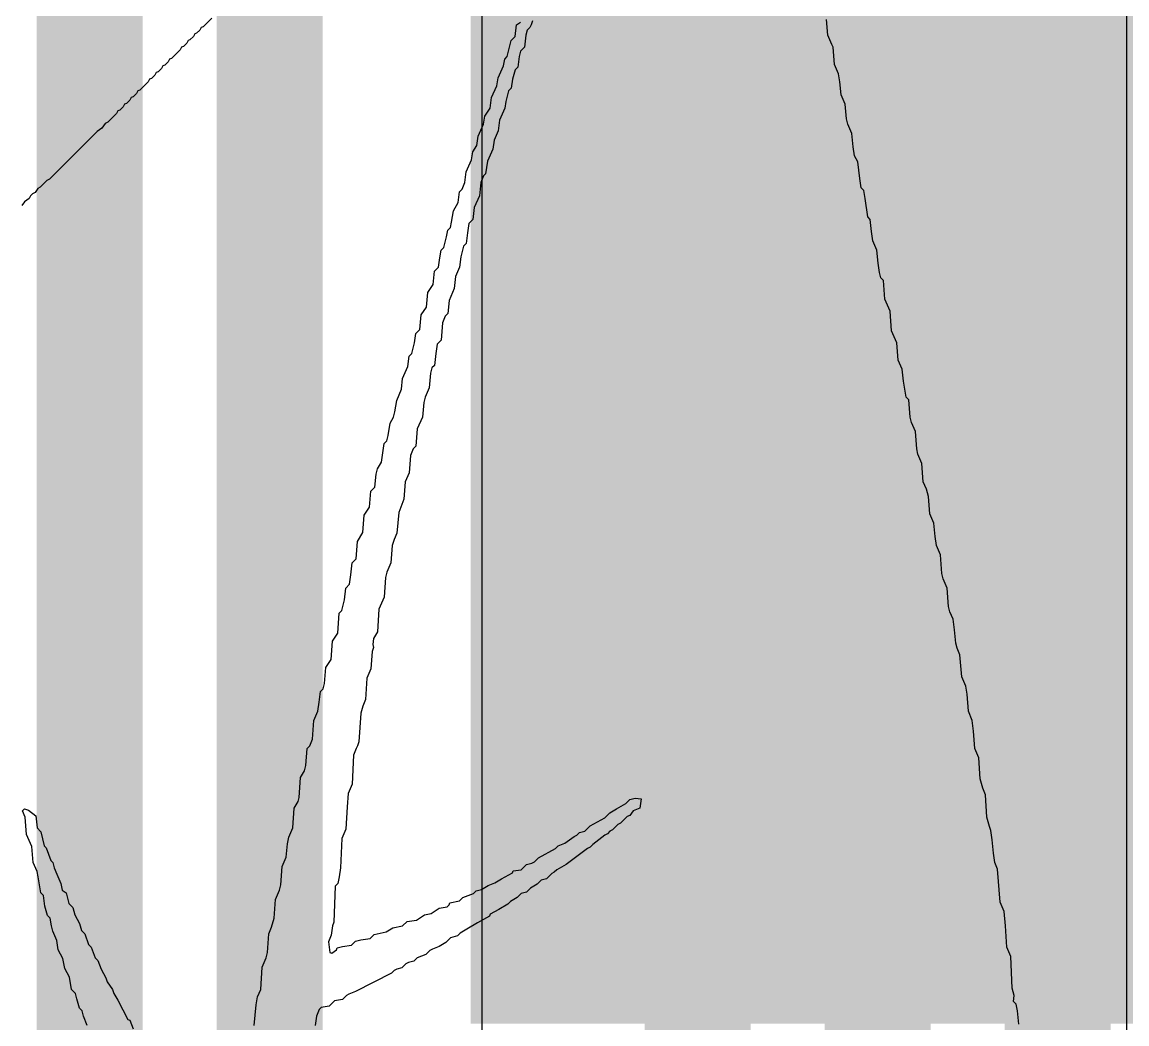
# Model space of a CAD drawing. Header units: inches. Extents: x -21 to 276, y -5 to 220.
# Drawn here: x 50.749 to 53.4, y 41.759 to 44.161 of the extents above; entities that cross this region are included whole.
import ezdxf

# ---------------------------------------------------------------- set-up
doc = ezdxf.new("R2010")
doc.units = ezdxf.units.IN
for name, color, linetype in [('Bottom Overlay', 54, 'Continuous'), ('Ground', 16, 'Continuous'), ('Top Layer', 1, 'Continuous'), ('Top Paste', 8, 'Continuous'), ('Top Solder', 216, 'Continuous')]:
    doc.layers.add(name, color=color, linetype=linetype)

# ---------------------------------------------------------------- blocks, each defined once
blk = doc.blocks.new('91304_99_052R2_133')
at = {"layer": 'Top Layer'}
blk.add_hatch(color=1, dxfattribs=at).paths.add_polyline_path([(-13.5, -5.1), (-15.8, -5.1), (-15.8, -1.9), (-13.5, -1.9)])
at = {"layer": 'Top Paste'}
blk.add_hatch(color=8, dxfattribs=at).paths.add_polyline_path([(-13.5, -5.1), (-15.8, -5.1), (-15.8, -1.9), (-13.5, -1.9)])
at = {"layer": 'Top Solder'}
blk.add_hatch(color=216, dxfattribs=at).paths.add_polyline_path([(-13.3984, -5.2016), (-15.9016, -5.2016), (-15.9016, -1.7984), (-13.3984, -1.7984)])

msp = doc.modelspace()

# ---------------------------------------------------------------- linework, layer by layer
at = {"layer": 'Bottom Overlay'}
for p, q in [((51.2045, 44.1707), (51.1838, 44.15)), ((51.9355, 44.1548), (51.945, 44.1612)), ((51.9736, 44.1644), (51.9704, 44.1548)), ((52.6823, 44.1294), (52.6791, 44.1675)), ((51.1632, 44.1326), (51.16, 44.1262)), ((51.1679, 44.1342), (51.1632, 44.1326)), ((51.1759, 44.1421), (51.1679, 44.1342)), ((51.1791, 44.1485), (51.1759, 44.1421)), ((51.1838, 44.15), (51.1791, 44.1485)), ((51.9323, 44.1262), (51.9355, 44.1548)), ((51.9577, 44.1294), (51.9545, 44.1008)), ((51.9609, 44.1421), (51.9577, 44.1294)), ((51.9672, 44.1485), (51.9609, 44.1421)), ((51.9704, 44.1548), (51.9672, 44.1485)), ((52.6919, 44.1071), (52.6823, 44.1294)), ((51.1362, 44.1024), (51.1314, 44.1008)), ((51.1441, 44.1103), (51.1362, 44.1024)), ((51.1473, 44.1167), (51.1441, 44.1103)), ((51.152, 44.1183), (51.1473, 44.1167)), ((51.16, 44.1262), (51.152, 44.1183)), ((51.9132, 44.0785), (51.9227, 44.1167)), ((51.9227, 44.1167), (51.9323, 44.1262)), ((52.695, 44.1008), (52.6919, 44.1071)), ((51.1282, 44.0944), (51.1075, 44.0738)), ((51.1314, 44.1008), (51.1282, 44.0944)), ((51.9069, 44.0722), (51.9132, 44.0785)), ((51.9418, 44.0785), (51.9386, 44.0531)), ((51.945, 44.0913), (51.9418, 44.0785)), ((51.9545, 44.1008), (51.945, 44.0913)), ((52.6982, 44.0595), (52.695, 44.1008)), ((51.0837, 44.0499), (51.0758, 44.042)), ((51.0869, 44.0563), (51.0837, 44.0499)), ((51.0917, 44.0579), (51.0869, 44.0563)), ((51.0996, 44.0658), (51.0917, 44.0579)), ((51.1028, 44.0722), (51.0996, 44.0658)), ((51.1075, 44.0738), (51.1028, 44.0722)), ((51.891, 44.0277), (51.9037, 44.0563)), ((51.9037, 44.0563), (51.9069, 44.0722)), ((51.9386, 44.0531), (51.9323, 44.0468)), ((52.7078, 44.0372), (52.6982, 44.0595)), ((51.0551, 44.0245), (51.0519, 44.0182)), ((51.0599, 44.0261), (51.0551, 44.0245)), ((51.0678, 44.034), (51.0599, 44.0261)), ((51.071, 44.0404), (51.0678, 44.034)), ((51.0758, 44.042), (51.071, 44.0404)), ((51.8878, 44.0086), (51.891, 44.0277)), ((51.9259, 44.0245), (51.9227, 44.0023)), ((51.9323, 44.0468), (51.9259, 44.0245)), ((52.7109, 44.0182), (52.7078, 44.0372)), ((51.0313, 43.9975), (51.0265, 43.9959)), ((51.0519, 44.0182), (51.0313, 43.9975)), ((51.8751, 43.98), (51.8878, 44.0086)), ((51.9227, 44.0023), (51.9164, 43.9959)), ((52.7141, 43.9864), (52.7109, 44.0182)), ((51.0074, 43.9737), (50.9995, 43.9657)), ((51.0106, 43.98), (51.0074, 43.9737)), ((51.0154, 43.9816), (51.0106, 43.98)), ((51.0233, 43.9896), (51.0154, 43.9816)), ((51.0265, 43.9959), (51.0233, 43.9896)), ((51.8719, 43.9546), (51.8751, 43.98)), ((51.91, 43.9705), (51.9069, 43.9546)), ((51.9164, 43.9959), (51.91, 43.9705)), ((52.7236, 43.9641), (52.7141, 43.9864)), ((50.9788, 43.9482), (50.9757, 43.9419)), ((50.9836, 43.9498), (50.9788, 43.9482)), ((50.9915, 43.9578), (50.9836, 43.9498)), ((50.9947, 43.9641), (50.9915, 43.9578)), ((50.9995, 43.9657), (50.9947, 43.9641)), ((51.8592, 43.9355), (51.8719, 43.9546)), ((51.9069, 43.9546), (51.8941, 43.926)), ((52.7268, 43.9292), (52.7236, 43.9641)), ((50.9486, 43.918), (50.9407, 43.9069)), ((50.955, 43.9212), (50.9486, 43.918)), ((50.9757, 43.9419), (50.955, 43.9212)), ((51.856, 43.9165), (51.8592, 43.9355)), ((51.8941, 43.926), (51.891, 43.9006)), ((52.73, 43.9165), (52.7268, 43.9292)), ((50.9296, 43.899), (50.8152, 43.7846)), ((50.9407, 43.9069), (50.9296, 43.899)), ((51.8433, 43.8878), (51.856, 43.9165)), ((51.891, 43.9006), (51.8814, 43.8783)), ((52.7395, 43.8942), (52.73, 43.9165)), ((52.7427, 43.8624), (52.7395, 43.8942)), ((51.8306, 43.8497), (51.8401, 43.8656)), ((51.8401, 43.8656), (51.8433, 43.8878)), ((51.8814, 43.8783), (51.8783, 43.8561)), ((51.8274, 43.8306), (51.8306, 43.8497)), ((51.8783, 43.8561), (51.8655, 43.8275)), ((52.7459, 43.8402), (52.7427, 43.8624)), ((52.7538, 43.8259), (52.7459, 43.8402)), ((51.8147, 43.802), (51.8274, 43.8306)), ((51.8655, 43.8275), (51.8608, 43.7973)), ((52.7586, 43.7862), (52.7538, 43.8259)), ((50.8152, 43.7846), (50.8088, 43.7814)), ((51.8115, 43.7766), (51.8147, 43.802)), ((51.856, 43.7925), (51.8496, 43.7766)), ((51.8608, 43.7973), (51.856, 43.7925)), ((52.7618, 43.7639), (52.7586, 43.7862)), ((50.7866, 43.7623), (50.7802, 43.7528)), ((50.7929, 43.7655), (50.7866, 43.7623)), ((50.8088, 43.7814), (50.7929, 43.7655)), ((51.7988, 43.7544), (51.8052, 43.7607)), ((51.8052, 43.7607), (51.8115, 43.7766)), ((51.8496, 43.7766), (51.8465, 43.7448)), ((52.7681, 43.7575), (52.7618, 43.7639)), ((50.7659, 43.7385), (50.7548, 43.7305)), ((50.7691, 43.7448), (50.7659, 43.7385)), ((50.7738, 43.7496), (50.7691, 43.7448)), ((50.7802, 43.7528), (50.7738, 43.7496)), ((51.7956, 43.7289), (51.7988, 43.7544)), ((51.8465, 43.7448), (51.8338, 43.7162)), ((52.7713, 43.7385), (52.7681, 43.7575)), ((52.7777, 43.694), (52.7713, 43.7385)), ((50.7548, 43.7305), (50.7484, 43.721)), ((51.7797, 43.6813), (51.7845, 43.7083)), ((51.7845, 43.7083), (51.7956, 43.7289)), ((51.8338, 43.7162), (51.8306, 43.6876)), ((51.7766, 43.6686), (51.7797, 43.6813)), ((51.8306, 43.6876), (51.821, 43.6781)), ((52.784, 43.6876), (52.7777, 43.694)), ((52.7872, 43.659), (52.784, 43.6876)), ((51.767, 43.6463), (51.7702, 43.6622)), ((51.7702, 43.6622), (51.7766, 43.6686)), ((51.8179, 43.6558), (51.8147, 43.6304)), ((51.821, 43.6781), (51.8179, 43.6558)), ((52.7904, 43.6368), (52.7872, 43.659)), ((51.7607, 43.6209), (51.767, 43.6463)), ((51.8147, 43.6304), (51.8083, 43.6241)), ((52.7999, 43.6145), (52.7904, 43.6368)), ((51.7511, 43.5955), (51.7543, 43.6145)), ((51.7543, 43.6145), (51.7607, 43.6209)), ((51.802, 43.5986), (51.7988, 43.5732)), ((51.8083, 43.6241), (51.802, 43.5986)), ((52.8031, 43.5827), (52.7999, 43.6145)), ((51.7384, 43.5637), (51.7479, 43.5732)), ((51.7479, 43.5732), (51.7511, 43.5955)), ((51.7988, 43.5732), (51.7893, 43.551)), ((52.8063, 43.5605), (52.8031, 43.5827)), ((51.7352, 43.5319), (51.7384, 43.5637)), ((51.7893, 43.551), (51.7861, 43.5224)), ((52.8095, 43.5478), (52.8063, 43.5605)), ((52.8158, 43.5414), (52.8095, 43.5478)), ((51.7225, 43.5128), (51.7352, 43.5319)), ((51.7861, 43.5224), (51.7734, 43.4938)), ((52.819, 43.4969), (52.8158, 43.5414)), ((51.7193, 43.4779), (51.7225, 43.5128)), ((51.7734, 43.4938), (51.7702, 43.462)), ((52.8317, 43.4683), (52.819, 43.4969)), ((51.7066, 43.4588), (51.7193, 43.4779)), ((52.8349, 43.4207), (52.8317, 43.4683)), ((51.7035, 43.4238), (51.7066, 43.4588)), ((51.7575, 43.4397), (51.7543, 43.3984)), ((51.7638, 43.4556), (51.7575, 43.4397)), ((51.7702, 43.462), (51.7638, 43.4556)), ((51.6907, 43.3921), (51.6939, 43.4143)), ((51.6939, 43.4143), (51.7035, 43.4238)), ((52.8476, 43.3921), (52.8349, 43.4207)), ((51.6844, 43.3666), (51.6907, 43.3921)), ((51.7448, 43.3889), (51.7416, 43.3666)), ((51.7543, 43.3984), (51.7448, 43.3889)), ((52.8508, 43.3507), (52.8476, 43.3921)), ((51.6748, 43.3349), (51.678, 43.3603)), ((51.678, 43.3603), (51.6844, 43.3666)), ((51.7416, 43.3666), (51.7384, 43.338)), ((51.6621, 43.3062), (51.6748, 43.3349)), ((51.7384, 43.338), (51.7321, 43.3317)), ((52.8603, 43.3285), (52.8508, 43.3507)), ((51.7289, 43.319), (51.7257, 43.284)), ((51.7321, 43.3317), (51.7289, 43.319)), ((52.8635, 43.2999), (52.8603, 43.3285)), ((51.6478, 43.2538), (51.659, 43.2808)), ((51.659, 43.2808), (51.6621, 43.3062)), ((51.7257, 43.284), (51.7162, 43.2618)), ((52.8698, 43.2618), (52.8635, 43.2999)), ((51.7162, 43.2618), (51.713, 43.249)), ((52.8762, 43.2554), (52.8698, 43.2618)), ((52.8794, 43.2141), (52.8762, 43.2554)), ((51.6431, 43.2268), (51.6478, 43.2538)), ((51.713, 43.249), (51.7098, 43.2141)), ((51.6319, 43.1998), (51.6399, 43.2141)), ((51.6399, 43.2141), (51.6431, 43.2268)), ((51.7098, 43.2141), (51.6971, 43.1855)), ((52.8825, 43.2014), (52.8794, 43.2141)), ((52.8921, 43.1791), (52.8825, 43.2014)), ((51.6272, 43.1696), (51.6319, 43.1998)), ((51.6971, 43.1855), (51.6939, 43.1442)), ((52.8953, 43.1378), (52.8921, 43.1791)), ((51.6113, 43.106), (51.6176, 43.1505)), ((51.6176, 43.1505), (51.624, 43.1569)), ((51.624, 43.1569), (51.6272, 43.1696)), ((51.6812, 43.1219), (51.678, 43.0806)), ((51.6876, 43.1378), (51.6812, 43.1219)), ((51.6939, 43.1442), (51.6876, 43.1378)), ((52.8984, 43.1251), (52.8953, 43.1378)), ((52.908, 43.1028), (52.8984, 43.1251)), ((51.6018, 43.0901), (51.6113, 43.106)), ((52.9112, 43.0584), (52.908, 43.1028)), ((51.5954, 43.0456), (51.5986, 43.0774)), ((51.5986, 43.0774), (51.6018, 43.0901)), ((51.678, 43.0806), (51.6685, 43.0584)), ((51.5859, 43.0361), (51.5954, 43.0456)), ((51.6685, 43.0584), (51.6653, 43.017)), ((52.9191, 43.0409), (52.9112, 43.0584)), ((51.5827, 42.998), (51.5859, 43.0361)), ((51.6653, 43.017), (51.6526, 42.9853)), ((52.9239, 43.0234), (52.9191, 43.0409)), ((52.927, 42.9821), (52.9239, 43.0234)), ((51.57, 42.9789), (51.5827, 42.998)), ((51.5668, 42.9376), (51.57, 42.9789)), ((51.6526, 42.9853), (51.6478, 42.936)), ((52.9366, 42.9598), (52.927, 42.9821)), ((51.5541, 42.9153), (51.5668, 42.9376)), ((52.9398, 42.928), (52.9366, 42.9598)), ((51.5509, 42.874), (51.5541, 42.9153)), ((51.6415, 42.9201), (51.6367, 42.9058)), ((51.6478, 42.936), (51.6415, 42.9201)), ((52.9429, 42.9058), (52.9398, 42.928)), ((51.6367, 42.9058), (51.6335, 42.8645)), ((52.9525, 42.8836), (52.9429, 42.9058)), ((52.9556, 42.8391), (52.9525, 42.8836)), ((51.5382, 42.8359), (51.5414, 42.8645)), ((51.5414, 42.8645), (51.5509, 42.874)), ((51.6335, 42.8645), (51.624, 42.8422)), ((51.535, 42.8136), (51.5382, 42.8359)), ((51.624, 42.8422), (51.6208, 42.8295)), ((52.9588, 42.8263), (52.9556, 42.8391)), ((51.5223, 42.7755), (51.5255, 42.8041)), ((51.5255, 42.8041), (51.535, 42.8136)), ((51.6208, 42.8295), (51.6176, 42.7819)), ((52.9684, 42.8041), (52.9588, 42.8263)), ((52.9715, 42.7596), (52.9684, 42.8041)), ((51.6176, 42.7819), (51.6049, 42.7532)), ((51.5159, 42.7501), (51.5223, 42.7755)), ((51.6049, 42.7532), (51.6018, 42.6992)), ((52.9747, 42.7469), (52.9715, 42.7596)), ((51.5064, 42.696), (51.5096, 42.7437)), ((51.5096, 42.7437), (51.5159, 42.7501)), ((52.9827, 42.7294), (52.9747, 42.7469)), ((52.9858, 42.704), (52.9827, 42.7294)), ((51.6018, 42.6992), (51.5922, 42.6833)), ((52.989, 42.6722), (52.9858, 42.704)), ((51.4905, 42.6325), (51.4937, 42.677)), ((51.4937, 42.677), (51.5064, 42.696)), ((51.5922, 42.6833), (51.5906, 42.669)), ((52.9922, 42.6595), (52.989, 42.6722)), ((51.589, 42.6515), (51.5859, 42.6102)), ((51.5922, 42.6611), (51.589, 42.6515)), ((51.5906, 42.669), (51.5922, 42.6611)), ((52.9986, 42.6436), (52.9922, 42.6595)), ((51.4778, 42.6134), (51.4905, 42.6325)), ((53.0033, 42.5912), (52.9986, 42.6436)), ((51.4746, 42.5753), (51.4778, 42.6134)), ((51.5859, 42.6102), (51.5763, 42.588)), ((51.4714, 42.5626), (51.4746, 42.5753)), ((51.5763, 42.588), (51.5731, 42.5371)), ((53.0129, 42.5689), (53.0033, 42.5912)), ((53.016, 42.5498), (53.0129, 42.5689)), ((51.4619, 42.5308), (51.4651, 42.5562)), ((51.4651, 42.5562), (51.4714, 42.5626)), ((53.0192, 42.5085), (53.016, 42.5498)), ((51.4587, 42.5085), (51.4619, 42.5308)), ((51.5668, 42.5212), (51.562, 42.5038)), ((51.5731, 42.5371), (51.5668, 42.5212)), ((51.446, 42.4418), (51.4492, 42.4863)), ((51.4492, 42.4863), (51.4587, 42.5085)), ((51.562, 42.5038), (51.5573, 42.4354)), ((53.0287, 42.4863), (53.0192, 42.5085)), ((53.0319, 42.4609), (53.0287, 42.4863)), ((53.0351, 42.4195), (53.0319, 42.4609)), ((51.4397, 42.4259), (51.446, 42.4418)), ((51.5573, 42.4354), (51.5541, 42.4259)), ((51.4301, 42.3782), (51.4333, 42.4195)), ((51.4333, 42.4195), (51.4397, 42.4259)), ((51.5509, 42.4195), (51.5445, 42.4037)), ((51.5541, 42.4259), (51.5509, 42.4195)), ((53.0446, 42.3973), (53.0351, 42.4195)), ((51.5445, 42.4037), (51.5414, 42.3337)), ((53.0478, 42.3464), (53.0446, 42.3973)), ((51.4174, 42.3496), (51.427, 42.3655)), ((51.427, 42.3655), (51.4301, 42.3782)), ((51.4142, 42.3019), (51.4174, 42.3496)), ((51.5414, 42.3337), (51.5318, 42.3115)), ((53.0542, 42.3242), (53.0478, 42.3464)), ((51.4111, 42.2924), (51.4142, 42.3019)), ((51.5318, 42.3115), (51.5287, 42.2797)), ((52.2072, 42.2972), (52.2199, 42.3004)), ((52.2199, 42.3004), (52.2342, 42.2988)), ((53.0605, 42.3083), (53.0542, 42.3242)), ((53.0637, 42.2543), (53.0605, 42.3083)), ((50.75, 42.2702), (50.7548, 42.2749)), ((50.7548, 42.2749), (50.7643, 42.2718)), ((51.3984, 42.2289), (51.4015, 42.2765)), ((51.4015, 42.2765), (51.4111, 42.2924)), ((51.5287, 42.2797), (51.5255, 42.2257)), ((52.1595, 42.2654), (52.1754, 42.2749)), ((52.1754, 42.2749), (52.1977, 42.2876)), ((52.1977, 42.2876), (52.2072, 42.2972)), ((52.231, 42.2765), (52.2151, 42.2702)), ((52.2342, 42.2988), (52.231, 42.2765)), ((50.7564, 42.2543), (50.75, 42.2702)), ((50.7595, 42.213), (50.7564, 42.2543)), ((50.7643, 42.2718), (50.7818, 42.2575)), ((50.7818, 42.2575), (50.785, 42.2289)), ((52.1118, 42.2336), (52.1468, 42.2527)), ((52.1468, 42.2527), (52.1595, 42.2654)), ((52.2008, 42.2559), (52.1849, 42.24)), ((52.2072, 42.259), (52.2008, 42.2559)), ((52.2151, 42.2702), (52.2072, 42.259)), ((53.0701, 42.232), (53.0637, 42.2543)), ((50.785, 42.2289), (50.7945, 42.2193)), ((51.3888, 42.2066), (51.3984, 42.2289)), ((51.5255, 42.2257), (51.5159, 42.2034)), ((52.0864, 42.2177), (52.0991, 42.2209)), ((52.0991, 42.2209), (52.1118, 42.2336)), ((52.1595, 42.2209), (52.1532, 42.2145)), ((52.1659, 42.2241), (52.1595, 42.2209)), ((52.1786, 42.2368), (52.1659, 42.2241)), ((52.1849, 42.24), (52.1786, 42.2368)), ((53.0732, 42.2225), (53.0701, 42.232)), ((53.0764, 42.2002), (53.0732, 42.2225)), ((50.7723, 42.1844), (50.7595, 42.213)), ((50.7945, 42.2193), (50.8024, 42.1859)), ((51.3856, 42.1907), (51.3888, 42.2066)), ((51.5159, 42.2034), (51.5128, 42.1335)), ((52.0515, 42.1923), (52.0737, 42.2082)), ((52.0737, 42.2082), (52.0801, 42.2114)), ((52.0801, 42.2114), (52.0864, 42.2177)), ((52.1468, 42.2114), (52.1182, 42.1891)), ((52.1532, 42.2145), (52.1468, 42.2114)), ((53.0796, 42.1685), (53.0764, 42.2002)), ((50.7754, 42.1462), (50.7723, 42.1844)), ((50.8024, 42.1859), (50.8072, 42.1812)), ((50.8072, 42.1812), (50.8183, 42.151)), ((51.3825, 42.1589), (51.3856, 42.1907)), ((51.9879, 42.1573), (52.0292, 42.1796)), ((52.0292, 42.1796), (52.0356, 42.1859)), ((52.0356, 42.1859), (52.0515, 42.1923)), ((52.1055, 42.1796), (52.0546, 42.1415)), ((52.1118, 42.1828), (52.1055, 42.1796)), ((52.1182, 42.1891), (52.1118, 42.1828)), ((53.0828, 42.1462), (53.0796, 42.1685)), ((50.785, 42.124), (50.7754, 42.1462)), ((50.8183, 42.151), (50.8231, 42.1462)), ((50.8231, 42.1462), (50.8263, 42.1335)), ((51.3729, 42.1367), (51.3825, 42.1589)), ((51.9466, 42.1287), (51.9593, 42.1415)), ((51.9593, 42.1415), (51.972, 42.1446)), ((51.972, 42.1446), (51.9784, 42.1478)), ((51.9784, 42.1478), (51.9879, 42.1573)), ((52.0546, 42.1415), (52.0324, 42.1287)), ((53.0891, 42.1303), (53.0828, 42.1462)), ((50.7881, 42.1113), (50.785, 42.124)), ((50.8263, 42.1335), (50.8326, 42.1176)), ((50.8326, 42.1176), (50.8422, 42.0954)), ((51.3697, 42.0922), (51.3729, 42.1367)), ((51.5128, 42.1335), (51.5096, 42.1113)), ((51.8989, 42.1065), (51.9259, 42.1208)), ((51.9259, 42.1208), (51.9275, 42.1256)), ((51.9275, 42.1256), (51.9466, 42.1287)), ((52.0197, 42.1192), (52.007, 42.1065)), ((52.026, 42.1224), (52.0197, 42.1192)), ((52.0324, 42.1287), (52.026, 42.1224)), ((53.0955, 42.0509), (53.0891, 42.1303)), ((50.7945, 42.0731), (50.7881, 42.1113)), ((50.8422, 42.0954), (50.8453, 42.0795)), ((51.3666, 42.0795), (51.3697, 42.0922)), ((51.5, 42.089), (51.4969, 42.0032)), ((51.5064, 42.0954), (51.5, 42.089)), ((51.5096, 42.1113), (51.5064, 42.0954)), ((51.8512, 42.0811), (51.8671, 42.0906)), ((51.8671, 42.0906), (51.883, 42.097)), ((51.883, 42.097), (51.8989, 42.1065)), ((51.9847, 42.0938), (51.9688, 42.0842)), ((51.9943, 42.1033), (51.9847, 42.0938)), ((52.007, 42.1065), (51.9943, 42.1033)), ((50.8009, 42.0668), (50.7945, 42.0731)), ((50.804, 42.0413), (50.8009, 42.0668)), ((50.8453, 42.0795), (50.8549, 42.0731)), ((50.8549, 42.0731), (50.8612, 42.0477)), ((51.357, 42.0572), (51.3666, 42.0795)), ((51.7988, 42.0541), (51.8067, 42.062)), ((51.8067, 42.062), (51.8322, 42.0715)), ((51.8322, 42.0715), (51.8385, 42.0779)), ((51.8385, 42.0779), (51.8512, 42.0811)), ((51.937, 42.062), (51.9212, 42.0525)), ((51.9466, 42.0715), (51.937, 42.062)), ((51.9593, 42.0747), (51.9466, 42.0715)), ((51.9688, 42.0842), (51.9593, 42.0747)), ((50.8104, 42.0191), (50.804, 42.0413)), ((50.8612, 42.0477), (50.8708, 42.0382)), ((50.8708, 42.0382), (50.8755, 42.0207)), ((51.3539, 42.0127), (51.357, 42.0572)), ((51.7305, 42.0239), (51.7495, 42.0366)), ((51.7495, 42.0366), (51.7686, 42.0398)), ((51.7686, 42.0398), (51.7734, 42.0445)), ((51.7734, 42.0445), (51.775, 42.0493)), ((51.775, 42.0493), (51.7988, 42.0541)), ((51.9148, 42.0461), (51.8926, 42.0334)), ((51.9212, 42.0525), (51.9148, 42.0461)), ((53.105, 42.0286), (53.0955, 42.0509)), ((50.8167, 42.0127), (50.8104, 42.0191)), ((50.8199, 41.9937), (50.8167, 42.0127)), ((50.8755, 42.0207), (50.8867, 42)), ((51.3475, 41.9905), (51.3539, 42.0127)), ((51.6955, 42.008), (51.7146, 42.0207)), ((51.7146, 42.0207), (51.7305, 42.0239)), ((51.8703, 42.0175), (51.8417, 42.0016)), ((51.8719, 42.0223), (51.8703, 42.0175)), ((51.8926, 42.0334), (51.8719, 42.0223)), ((53.1082, 41.9937), (53.105, 42.0286)), ((50.8231, 41.981), (50.8199, 41.9937)), ((50.8867, 42), (50.8914, 41.9825)), ((50.8914, 41.9825), (50.8994, 41.9746)), ((51.3411, 41.9746), (51.3475, 41.9905)), ((51.4937, 41.9937), (51.4905, 41.9714)), ((51.4969, 42.0032), (51.4937, 41.9937)), ((51.6224, 41.9794), (51.6383, 41.9889)), ((51.6383, 41.9889), (51.6621, 41.9937)), ((51.6621, 41.9937), (51.6733, 42.0048)), ((51.6733, 42.0048), (51.6955, 42.008)), ((51.8163, 41.9857), (51.8004, 41.9762)), ((51.8417, 42.0016), (51.8163, 41.9857)), ((53.1114, 41.9428), (53.1082, 41.9937)), ((50.8326, 41.9587), (50.8231, 41.981)), ((50.8358, 41.9365), (50.8326, 41.9587)), ((50.8994, 41.9746), (50.9089, 41.9492)), ((51.338, 41.9301), (51.3411, 41.9746)), ((51.4905, 41.9714), (51.4842, 41.9555)), ((51.4842, 41.9555), (51.4873, 41.9301)), ((51.5398, 41.9476), (51.5493, 41.9571)), ((51.5493, 41.9571), (51.562, 41.9603)), ((51.562, 41.9603), (51.5843, 41.9635)), ((51.5843, 41.9635), (51.5938, 41.973)), ((51.5938, 41.973), (51.6224, 41.9794)), ((51.7766, 41.9651), (51.7654, 41.9539)), ((51.794, 41.9698), (51.7766, 41.9651)), ((51.8004, 41.9762), (51.794, 41.9698)), ((50.8469, 41.9158), (50.8358, 41.9365)), ((50.9089, 41.9492), (50.9153, 41.9428)), ((50.9153, 41.9428), (50.9248, 41.9174)), ((51.3348, 41.9174), (51.338, 41.9301)), ((51.4873, 41.9301), (51.4921, 41.9285)), ((51.4921, 41.9285), (51.5032, 41.9365)), ((51.5032, 41.9365), (51.5048, 41.9412)), ((51.5048, 41.9412), (51.5175, 41.9444)), ((51.5175, 41.9444), (51.5398, 41.9476)), ((51.7273, 41.9349), (51.7178, 41.9253)), ((51.7336, 41.938), (51.7273, 41.9349)), ((51.7495, 41.9444), (51.7336, 41.938)), ((51.7654, 41.9539), (51.7495, 41.9444)), ((53.1209, 41.9206), (53.1114, 41.9428)), ((50.8517, 41.892), (50.8469, 41.9158)), ((50.9248, 41.9174), (50.9312, 41.911)), ((50.9312, 41.911), (50.9391, 41.8904)), ((51.3253, 41.8951), (51.3348, 41.9174)), ((51.6701, 41.9031), (51.6605, 41.8936)), ((51.6764, 41.9063), (51.6701, 41.9031)), ((51.6891, 41.9094), (51.6764, 41.9063)), ((51.6971, 41.9174), (51.6891, 41.9094)), ((51.7178, 41.9253), (51.6971, 41.9174)), ((53.1241, 41.8443), (53.1209, 41.9206)), ((50.8628, 41.8713), (50.8517, 41.892)), ((50.9391, 41.8904), (50.9502, 41.8697)), ((51.3221, 41.8411), (51.3253, 41.8951)), ((51.6351, 41.8808), (51.5493, 41.8363)), ((51.6415, 41.8872), (51.6351, 41.8808)), ((51.6478, 41.8904), (51.6415, 41.8872)), ((51.6605, 41.8936), (51.6478, 41.8904)), ((50.8676, 41.8411), (50.8628, 41.8713)), ((50.9502, 41.8697), (50.9534, 41.8602)), ((50.9534, 41.8602), (50.9661, 41.8411)), ((50.8771, 41.8316), (50.8676, 41.8411)), ((50.8803, 41.8189), (50.8771, 41.8316)), ((50.9661, 41.8411), (50.9693, 41.8316)), ((50.9693, 41.8316), (50.9788, 41.8157)), ((51.311, 41.8046), (51.3141, 41.8236)), ((51.3141, 41.8236), (51.3221, 41.8411)), ((51.5271, 41.8268), (51.5175, 41.8173)), ((51.5334, 41.83), (51.5271, 41.8268)), ((51.5493, 41.8363), (51.5334, 41.83)), ((53.1289, 41.8268), (53.1241, 41.8443)), ((53.1273, 41.8125), (53.1289, 41.8268)), ((50.8867, 41.7966), (50.8803, 41.8189)), ((50.893, 41.7903), (50.8867, 41.7966)), ((50.9788, 41.8157), (51.0027, 41.7696)), ((51.3062, 41.7553), (51.311, 41.8046)), ((51.4667, 41.7982), (51.4619, 41.7934)), ((51.4857, 41.8014), (51.4667, 41.7982)), ((51.4985, 41.8141), (51.4857, 41.8014)), ((51.5175, 41.8173), (51.4985, 41.8141)), ((53.1336, 41.8062), (53.1273, 41.8125)), ((53.1368, 41.7903), (53.1336, 41.8062)), ((50.8962, 41.7776), (50.893, 41.7903)), ((50.9057, 41.7553), (50.8962, 41.7776)), ((51.4556, 41.7776), (51.4524, 41.7553)), ((51.4619, 41.7934), (51.4556, 41.7776)), ((53.14, 41.7585), (53.1368, 41.7903)), ((51.0027, 41.7696), (51.0074, 41.768)), ((51.0074, 41.768), (51.0154, 41.7474))]:
    msp.add_line(p, q, dxfattribs=at)
at = {"layer": 'Ground'}
msp.add_line((51.8519, 60.2781), (51.8519, 33.2231), dxfattribs=at)
for points in [[(52.8016, 33.2351, 0.254, 0.254, 0), (52.8016, 75.2406, 0.254, 0.254, 0)], [(53.2334, 33.4139, 0.254, 0.254, 0), (53.2334, 72.9316, 0.254, 0.254, 0)], [(52.3698, 33.0562, 0.254, 0.254, 0), (52.3698, 60.4927, 0.254, 0.254, 0)]]:
    msp.add_lwpolyline(points, format="xyseb", dxfattribs=at)
at = {"layer": 'Top Layer'}
for p, q in [((53.3996, 43.011), (53.3996, 44.415)), ((53.3996, 41.607), (53.3996, 43.011))]:
    msp.add_line(p, q, dxfattribs=at)
for points in [[(51.3429, 36.4816, 0.254, 0.254, 0), (51.3429, 45.8012, 0.254, 0.254, 0)], [(50.9111, 36.0018, 0.254, 0.254, 0), (50.9111, 45.5806, 0.254, 0.254, 0)]]:
    msp.add_lwpolyline(points, format="xyseb", dxfattribs=at)

# ---------------------------------------------------------------- block references
at = {"rotation": 270}
msp.add_blockref('91304_99_052R2_133', (57.0266, 28.361), dxfattribs=at)

doc.saveas('drawing.dxf')
